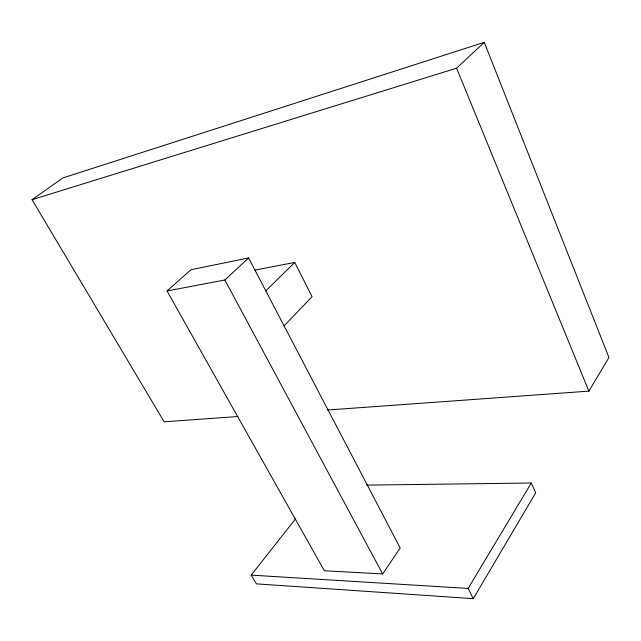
<?xml version="1.0" encoding="UTF-8"?>
<svg xmlns="http://www.w3.org/2000/svg" width="641" height="641" viewBox="0 0 641 641"><rect width="100%" height="100%" fill="white"/><g stroke="black" fill="none" stroke-linecap="round" stroke-linejoin="round"><path stroke-width="0.96" d="M295.677 518.649L251.2 575.129L256.4 583.855L473.274 598.662L535.716 492.809L531.301 483.018L366.556 485.125M327.663 410.008L588.879 391.13L608.95 357.494L484.251 42.338L62.794 177.974L32.05 199.688L164.152 421.826L237.931 416.498M473.274 598.662L468.138 588.43L531.301 483.018M382.645 573.927L400.208 548.023L248.588 257.938L190.954 269.725L167.037 290.974L324.362 570.762L382.645 573.927L224.871 279.989L167.037 290.974M284.083 325.844L312.079 296.703L294.756 262.417L254.894 270.125M265.807 290.878L294.756 262.417M32.05 199.688L456.6 68.194L484.251 42.338M224.871 279.989L248.588 257.938M251.2 575.129L468.138 588.43M456.6 68.194L588.879 391.13"/></g></svg>
